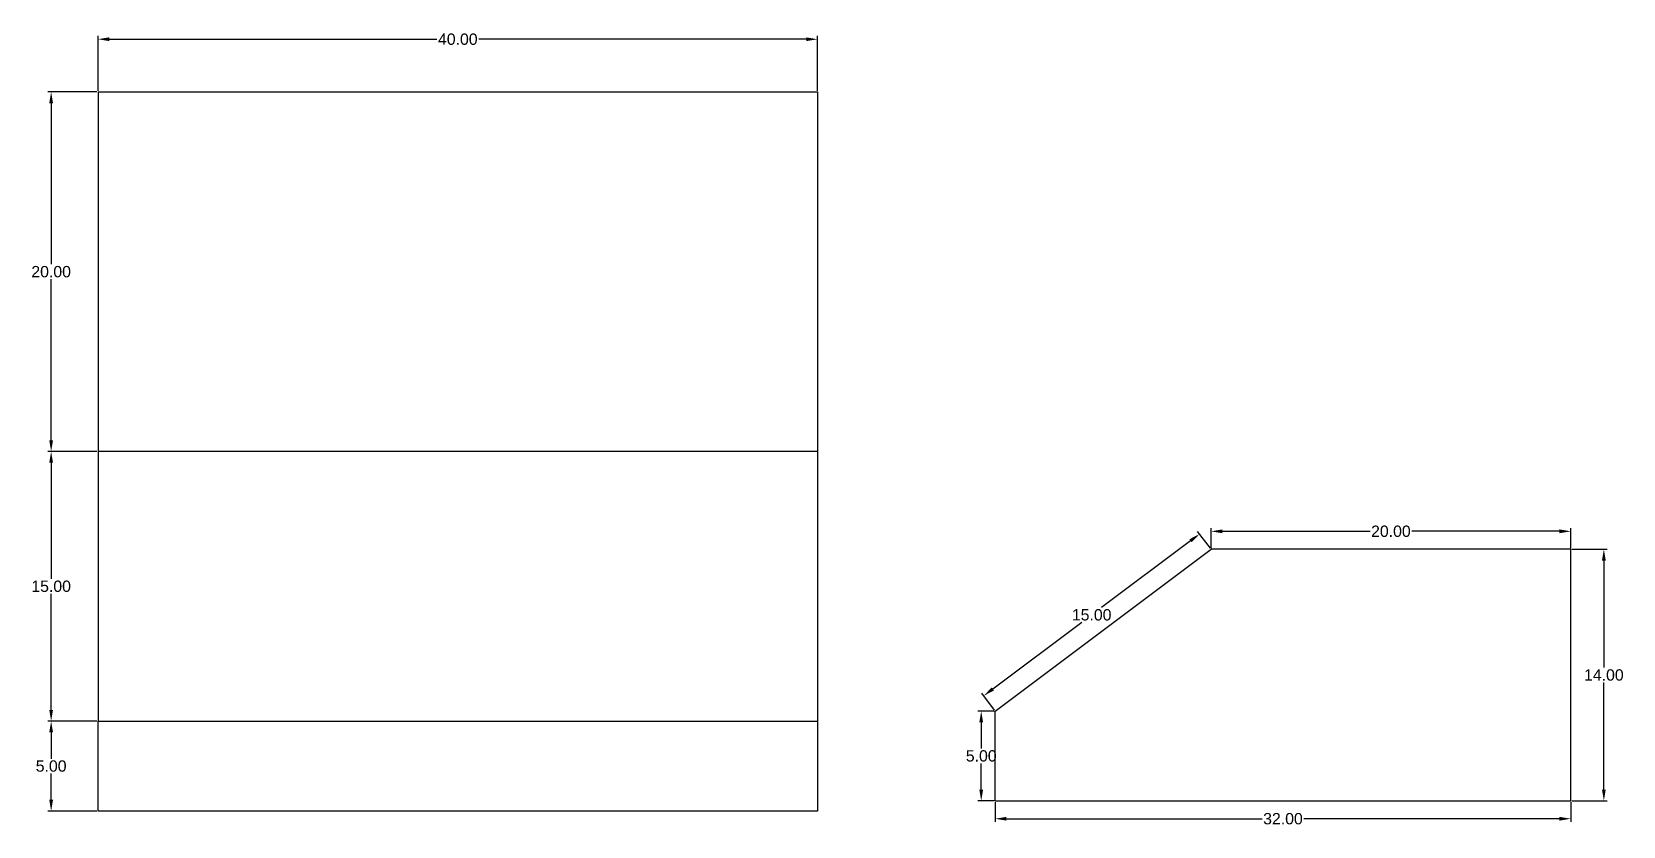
# Model space of a CAD drawing. Header units: centimetres. Extents: x 6.4 to 94.8, y 8.7 to 52.9.
import ezdxf

# ---------------------------------------------------------------- set-up
doc = ezdxf.new("R2010")
doc.units = ezdxf.units.CM
doc.header["$MEASUREMENT"] = 0
doc.layers.add('cotas', color=177, linetype='Continuous')
doc.styles.get("Standard").update_dxf_attribs({"font": 'arial.ttf'})
doc.dimstyles.get("Standard").update_dxf_attribs({"dimtxt": 0.63, "dimasz": 0.63, "dimexe": 0.18, "dimexo": 0.0625, "dimgap": 0.09, "dimtad": 0, "dimtih": 1, "dimtoh": 1, "dimzin": 0, "dimdsep": 46, "dimtxsty": 'Standard', "dimcen": 0.14, "dimadec": 0, "dimazin": 0, "dimtfac": 1, "dimtofl": 0, "dimtmove": 0, "dimatfit": 3, "dimfxl": 1, "dimtolj": 1, "dimtzin": 0, "dimarcsym": 0})

# ---------------------------------------------------------------- blocks, each defined once
blk = doc.blocks.new('*D18')
at = {"layer": 'cotas', "color": 0, "lineweight": -2, "transparency": 16777216}
for p, q in [((59.915, 10.03), (59.915, 8.918)), ((91.915, 10.03), (91.915, 8.918)), ((60.545, 9.098), (74.763, 9.098)), ((91.285, 9.098), (77.067, 9.098))]:
    blk.add_line(p, q, dxfattribs=at)
at = {"layer": 'cotas', "color": 0, "transparency": 16777216}
for points in [[(60.545, 9.203), (60.545, 8.993), (59.915, 9.098)], [(91.285, 9.203), (91.285, 8.993), (91.915, 9.098)]]:
    blk.add_solid(points, dxfattribs=at)
at = {"layer": 'Defpoints', "color": 0, "transparency": 16777216}
for p in [(59.915, 10.092), (91.915, 10.092), (91.915, 9.098)]:
    blk.add_point(p, dxfattribs=at)
at = {"layer": 'cotas', "color": 0, "transparency": 16777216, "insert": (75.915, 9.098), "char_height": 0.63, "attachment_point": 5}
blk.add_mtext('\\A1;32.00', dxfattribs=at)
blk = doc.blocks.new('*D19')
at = {"layer": 'cotas', "color": 0, "lineweight": -2, "transparency": 16777216}
for p, q in [((91.977, 24.092), (93.934, 24.092)), ((93.754, 23.462), (93.754, 17.504)), ((93.754, 10.722), (93.754, 16.681)), ((91.977, 10.092), (93.934, 10.092))]:
    blk.add_line(p, q, dxfattribs=at)
at = {"layer": 'cotas', "color": 0, "transparency": 16777216}
for points in [[(93.649, 23.462), (93.859, 23.462), (93.754, 24.092)], [(93.649, 10.722), (93.859, 10.722), (93.754, 10.092)]]:
    blk.add_solid(points, dxfattribs=at)
at = {"layer": 'Defpoints', "color": 0, "transparency": 16777216}
for p in [(91.915, 24.092), (93.754, 24.092), (91.915, 10.092)]:
    blk.add_point(p, dxfattribs=at)
at = {"layer": 'cotas', "color": 0, "transparency": 16777216, "insert": (93.754, 17.092), "char_height": 0.63, "attachment_point": 5}
blk.add_mtext('\\A1;14.00', dxfattribs=at)
blk = doc.blocks.new('*D20')
at = {"layer": 'cotas', "color": 0, "lineweight": -2, "transparency": 16777216}
for p, q in [((59.852, 15.092), (58.96, 15.092)), ((59.14, 14.462), (59.14, 13.004)), ((59.14, 10.722), (59.14, 12.181)), ((59.852, 10.092), (58.96, 10.092))]:
    blk.add_line(p, q, dxfattribs=at)
at = {"layer": 'cotas', "color": 0, "transparency": 16777216}
for points in [[(59.035, 14.462), (59.245, 14.462), (59.14, 15.092)], [(59.035, 10.722), (59.245, 10.722), (59.14, 10.092)]]:
    blk.add_solid(points, dxfattribs=at)
at = {"layer": 'Defpoints', "color": 0, "transparency": 16777216}
for p in [(59.14, 15.092), (59.915, 15.092), (59.915, 10.092)]:
    blk.add_point(p, dxfattribs=at)
at = {"layer": 'cotas', "color": 0, "transparency": 16777216, "insert": (59.14, 12.592), "char_height": 0.63, "attachment_point": 5}
blk.add_mtext('\\A1;5.00', dxfattribs=at)
blk = doc.blocks.new('*D21')
at = {"layer": 'cotas', "color": 0, "lineweight": -2, "transparency": 16777216}
for p, q in [((71.877, 24.142), (71.172, 25.083)), ((70.776, 24.561), (65.829, 20.851)), ((59.784, 16.317), (64.731, 20.027)), ((59.877, 15.142), (59.172, 16.083))]:
    blk.add_line(p, q, dxfattribs=at)
at = {"layer": 'cotas', "color": 0, "transparency": 16777216}
for points in [[(70.713, 24.645), (70.839, 24.477), (71.28, 24.939)], [(59.721, 16.401), (59.847, 16.233), (59.28, 15.939)]]:
    blk.add_solid(points, dxfattribs=at)
at = {"layer": 'Defpoints', "color": 0, "transparency": 16777216}
for p in [(71.28, 24.939), (71.915, 24.092), (59.915, 15.092)]:
    blk.add_point(p, dxfattribs=at)
at = {"layer": 'cotas', "color": 0, "transparency": 16777216, "insert": (65.28, 20.439), "char_height": 0.63, "attachment_point": 5}
blk.add_mtext('\\A1;15.00', dxfattribs=at)
blk = doc.blocks.new('*D22')
at = {"layer": 'cotas', "color": 0, "lineweight": -2, "transparency": 16777216}
for p, q in [((71.915, 24.155), (71.915, 25.267)), ((72.545, 25.087), (80.758, 25.087)), ((91.285, 25.087), (83.072, 25.087)), ((91.915, 24.155), (91.915, 25.267))]:
    blk.add_line(p, q, dxfattribs=at)
at = {"layer": 'cotas', "color": 0, "transparency": 16777216}
for points in [[(72.545, 25.192), (72.545, 24.982), (71.915, 25.087)], [(91.285, 25.192), (91.285, 24.982), (91.915, 25.087)]]:
    blk.add_solid(points, dxfattribs=at)
at = {"layer": 'Defpoints', "color": 0, "transparency": 16777216}
for p in [(71.915, 25.087), (71.915, 24.092), (91.915, 24.092)]:
    blk.add_point(p, dxfattribs=at)
at = {"layer": 'cotas', "color": 0, "transparency": 16777216, "insert": (81.915, 25.087), "char_height": 0.63, "attachment_point": 5}
blk.add_mtext('\\A1;20.00', dxfattribs=at)
blk = doc.blocks.new('*D23')
at = {"layer": 'cotas', "color": 0, "lineweight": -2, "transparency": 16777216}
for p, q in [((10.042, 49.59), (10.042, 52.639)), ((10.672, 52.459), (28.877, 52.459)), ((49.412, 52.459), (31.206, 52.459)), ((50.042, 49.59), (50.042, 52.639))]:
    blk.add_line(p, q, dxfattribs=at)
at = {"layer": 'cotas', "color": 0, "transparency": 16777216}
for points in [[(10.672, 52.564), (10.672, 52.354), (10.042, 52.459)], [(49.412, 52.564), (49.412, 52.354), (50.042, 52.459)]]:
    blk.add_solid(points, dxfattribs=at)
at = {"layer": 'Defpoints', "color": 0, "transparency": 16777216}
for p in [(50.042, 52.459), (10.042, 49.527), (50.042, 49.527)]:
    blk.add_point(p, dxfattribs=at)
at = {"layer": 'cotas', "color": 0, "transparency": 16777216, "insert": (30.042, 52.459), "char_height": 0.63, "attachment_point": 5}
blk.add_mtext('\\A1;40.00', dxfattribs=at)
blk = doc.blocks.new('*D26')
at = {"layer": 'cotas', "color": 0, "lineweight": -2, "transparency": 16777216}
for p, q in [((9.979, 49.527), (7.255, 49.527)), ((7.435, 48.897), (7.435, 39.939)), ((7.435, 30.157), (7.435, 39.116)), ((9.979, 29.527), (7.255, 29.527))]:
    blk.add_line(p, q, dxfattribs=at)
at = {"layer": 'cotas', "color": 0, "transparency": 16777216}
for points in [[(7.33, 48.897), (7.54, 48.897), (7.435, 49.527)], [(7.33, 30.157), (7.54, 30.157), (7.435, 29.527)]]:
    blk.add_solid(points, dxfattribs=at)
at = {"layer": 'Defpoints', "color": 0, "transparency": 16777216}
for p in [(10.042, 49.527), (7.435, 29.527), (10.042, 29.527)]:
    blk.add_point(p, dxfattribs=at)
at = {"layer": 'cotas', "color": 0, "transparency": 16777216, "insert": (7.435, 39.527), "char_height": 0.63, "attachment_point": 5}
blk.add_mtext('\\A1;20.00', dxfattribs=at)
blk = doc.blocks.new('*D29')
at = {"layer": 'cotas', "color": 0, "lineweight": -2, "transparency": 16777216}
for p, q in [((9.979, 29.527), (7.255, 29.527)), ((7.435, 28.897), (7.435, 22.439)), ((7.435, 15.157), (7.435, 21.616)), ((9.979, 14.527), (7.255, 14.527))]:
    blk.add_line(p, q, dxfattribs=at)
at = {"layer": 'cotas', "color": 0, "transparency": 16777216}
for points in [[(7.33, 28.897), (7.54, 28.897), (7.435, 29.527)], [(7.33, 15.157), (7.54, 15.157), (7.435, 14.527)]]:
    blk.add_solid(points, dxfattribs=at)
at = {"layer": 'Defpoints', "color": 0, "transparency": 16777216}
for p in [(10.042, 29.527), (7.435, 14.527), (10.042, 14.527)]:
    blk.add_point(p, dxfattribs=at)
at = {"layer": 'cotas', "color": 0, "transparency": 16777216, "insert": (7.435, 22.027), "char_height": 0.63, "attachment_point": 5}
blk.add_mtext('\\A1;15.00', dxfattribs=at)
blk = doc.blocks.new('*D30')
at = {"layer": 'cotas', "color": 0, "lineweight": -2, "transparency": 16777216}
for p, q in [((9.979, 14.527), (7.255, 14.527)), ((7.435, 13.897), (7.435, 12.439)), ((7.435, 10.157), (7.435, 11.616)), ((9.979, 9.527), (7.255, 9.527))]:
    blk.add_line(p, q, dxfattribs=at)
at = {"layer": 'cotas', "color": 0, "transparency": 16777216}
for points in [[(7.33, 13.897), (7.54, 13.897), (7.435, 14.527)], [(7.33, 10.157), (7.54, 10.157), (7.435, 9.527)]]:
    blk.add_solid(points, dxfattribs=at)
at = {"layer": 'Defpoints', "color": 0, "transparency": 16777216}
for p in [(10.042, 14.527), (7.435, 9.527), (10.042, 9.527)]:
    blk.add_point(p, dxfattribs=at)
at = {"layer": 'cotas', "color": 0, "transparency": 16777216, "insert": (7.435, 12.027), "char_height": 0.63, "attachment_point": 5}
blk.add_mtext('\\A1;5.00', dxfattribs=at)

msp = doc.modelspace()

# ---------------------------------------------------------------- linework, layer by layer
for p, q in [((10.042, 49.527), (50.042, 49.527)), ((10.042, 49.527), (10.042, 29.527)), ((50.042, 49.527), (50.042, 29.527)), ((50.042, 29.527), (10.042, 29.527)), ((10.042, 29.527), (10.042, 14.527)), ((50.042, 29.527), (50.042, 14.527)), ((59.915, 15.092), (71.915, 24.092)), ((91.915, 24.092), (71.915, 24.092)), ((91.915, 10.092), (91.915, 24.092)), ((59.915, 10.092), (59.915, 15.092)), ((10.042, 14.527), (50.042, 14.527)), ((10.042, 9.527), (10.042, 14.527)), ((50.042, 14.527), (50.042, 9.527)), ((59.915, 10.092), (91.915, 10.092)), ((50.042, 9.527), (10.042, 9.527))]:
    msp.add_line(p, q)

# ---------------------------------------------------------------- dimensions: what is measured, and where the dimension line sits
at = {"layer": 'cotas'}
for base, p1, p2, picture, middle in [((50.042, 52.459), (10.042, 49.527), (50.042, 49.527), '*D23', (30.042, 52.459)), ((71.915, 25.087), (91.915, 24.092), (71.915, 24.092), '*D22', (81.915, 25.087)), ((91.915, 9.098), (59.915, 10.092), (91.915, 10.092), '*D18', (75.915, 9.098))]:
    dim = msp.add_linear_dim(base=base, p1=p1, p2=p2, dimstyle='Standard', dxfattribs=at)
    dim.commit()
    dim.dimension.update_dxf_attribs({"geometry": picture, "text_midpoint": middle})
for base, p1, p2, picture, middle in [((7.435, 29.527), (10.042, 49.527), (10.042, 29.527), '*D26', (7.435, 39.527)), ((7.435, 14.527), (10.042, 29.527), (10.042, 14.527), '*D29', (7.435, 22.027))]:
    dim = msp.add_linear_dim(base=base, p1=p1, p2=p2, angle=90, dimstyle='Standard', override={"dimtmove": 1}, dxfattribs=at)
    dim.commit()
    dim.dimension.update_dxf_attribs({"geometry": picture, "text_midpoint": middle})
dim = msp.add_aligned_dim(p1=(59.915, 15.092), p2=(71.915, 24.092), distance=1.059, dimstyle='Standard', dxfattribs=at)
dim.commit()
dim.dimension.update_dxf_attribs({"geometry": '*D21', "text_midpoint": (65.28, 20.439)})
for base, p1, p2, picture, middle in [((93.754, 24.092), (91.915, 10.092), (91.915, 24.092), '*D19', (93.754, 17.092)), ((59.14, 15.092), (59.915, 10.092), (59.915, 15.092), '*D20', (59.14, 12.592)), ((7.435, 9.527), (10.042, 14.527), (10.042, 9.527), '*D30', (7.435, 12.027))]:
    dim = msp.add_linear_dim(base=base, p1=p1, p2=p2, angle=90, dimstyle='Standard', dxfattribs=at)
    dim.commit()
    dim.dimension.update_dxf_attribs({"geometry": picture, "text_midpoint": middle})

doc.saveas('drawing.dxf')
